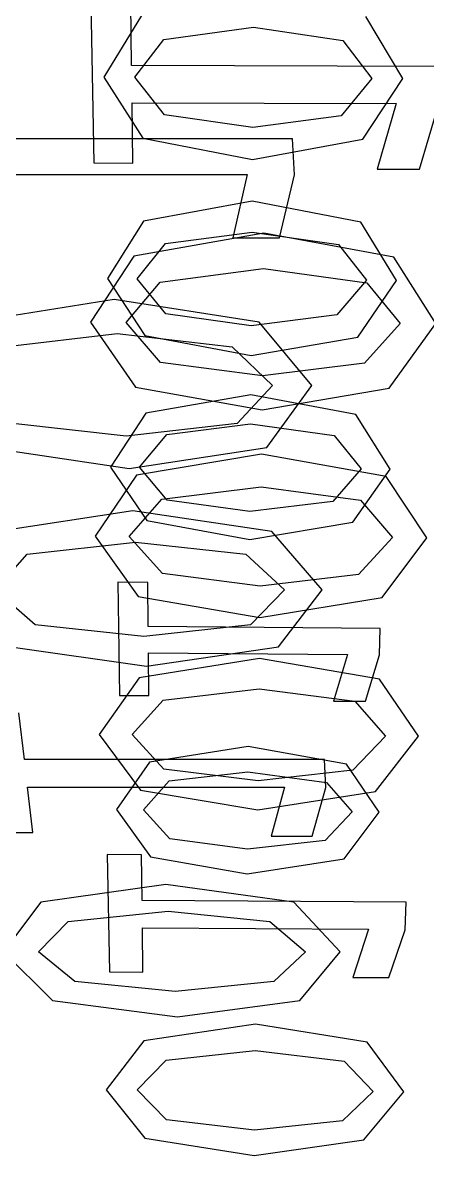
# Model space of a CAD drawing. Extents: x -3.6 to 36, y -4.5 to 18.6.
# Drawn here: x 18.796 to 19.087, y 7.693 to 8.507 of the extents above; entities that cross this region are included whole.
import ezdxf

# ---------------------------------------------------------------- set-up
doc = ezdxf.new("R2010")
doc.units = 0

msp = doc.modelspace()

# ---------------------------------------------------------------- linework, layer by layer
at = {"layer": 'Layer 1'}
for p, q in [((18.845338, 8.521356), (18.847568, 8.406435)), ((18.845338, 8.521356), (18.847568, 8.406435)), ((18.845338, 8.521356), (18.847568, 8.406435)), ((18.874661, 8.476426), (18.874097, 8.5213)), ((18.874661, 8.476426), (18.874097, 8.5213)), ((18.874661, 8.476426), (18.874097, 8.5213)), ((18.881623, 8.512495), (18.854699, 8.46813)), ((18.881623, 8.512495), (18.854699, 8.46813)), ((18.881623, 8.512495), (18.854699, 8.46813)), ((19.069639, 8.467057), (19.043139, 8.511761)), ((19.069639, 8.467057), (19.043139, 8.511761)), ((19.069639, 8.467057), (19.043139, 8.511761)), ((18.897851, 8.49511), (18.962254, 8.504028)), ((18.897851, 8.49511), (18.962254, 8.504028)), ((18.897851, 8.49511), (18.962254, 8.504028)), ((18.962254, 8.504028), (19.0266, 8.494489)), ((18.962254, 8.504028), (19.0266, 8.494489)), ((18.962254, 8.504028), (19.0266, 8.494489)), ((18.876853, 8.468017), (18.897851, 8.49511)), ((18.876853, 8.468017), (18.897851, 8.49511)), ((18.876853, 8.468017), (18.897851, 8.49511)), ((19.0266, 8.494489), (19.0474, 8.46717)), ((19.0266, 8.494489), (19.0474, 8.46717)), ((19.0266, 8.494489), (19.0474, 8.46717)), ((19.096544, 8.475862), (18.874661, 8.476426)), ((19.096544, 8.475862), (18.874661, 8.476426)), ((19.096544, 8.475862), (18.874661, 8.476426)), ((18.854699, 8.46813), (18.882582, 8.424272)), ((18.854699, 8.46813), (18.882582, 8.424272)), ((18.854699, 8.46813), (18.882582, 8.424272)), ((18.898246, 8.441064), (18.876853, 8.468017)), ((18.898246, 8.441064), (18.876853, 8.468017)), ((18.898246, 8.441064), (18.876853, 8.468017)), ((19.0474, 8.46717), (19.025415, 8.440387)), ((19.0474, 8.46717), (19.025415, 8.440387)), ((19.0474, 8.46717), (19.025415, 8.440387)), ((19.040852, 8.423454), (19.069639, 8.467057)), ((19.040852, 8.423454), (19.069639, 8.467057)), ((19.040852, 8.423454), (19.069639, 8.467057)), ((19.0474, 8.46717), (19.0474, 8.46717)), ((19.0474, 8.46717), (19.0474, 8.46717)), ((19.0474, 8.46717), (19.0474, 8.46717)), ((19.069639, 8.467057), (19.069639, 8.467057)), ((19.069639, 8.467057), (19.069639, 8.467057)), ((19.069639, 8.467057), (19.069639, 8.467057)), ((18.8755, 8.40635), (18.875, 8.4497)), ((18.875, 8.4497), (19.064766, 8.449192)), ((18.8755, 8.40635), (18.875, 8.4497)), ((18.875, 8.4497), (19.064766, 8.449192)), ((18.8755, 8.40635), (18.875, 8.4497)), ((18.875, 8.4497), (19.064766, 8.449192)), ((19.064766, 8.449192), (19.051304, 8.402061)), ((19.064766, 8.449192), (19.051304, 8.402061)), ((19.064766, 8.449192), (19.051304, 8.402061)), ((19.081643, 8.401976), (19.095444, 8.448853)), ((19.081643, 8.401976), (19.095444, 8.448853)), ((19.081643, 8.401976), (19.095444, 8.448853)), ((18.961717, 8.431892), (18.898246, 8.441064)), ((18.961717, 8.431892), (18.898246, 8.441064)), ((18.961717, 8.431892), (18.898246, 8.441064)), ((19.025415, 8.440387), (18.961717, 8.431892)), ((19.025415, 8.440387), (18.961717, 8.431892)), ((19.025415, 8.440387), (18.961717, 8.431892)), ((18.990354, 8.423822), (18.7452, 8.42382)), ((18.990354, 8.423822), (18.7452, 8.42382)), ((18.990354, 8.423822), (18.7452, 8.42382)), ((18.990354, 8.423822), (18.7452, 8.42382)), ((18.990354, 8.423822), (18.7452, 8.42382)), ((18.990354, 8.423822), (18.7452, 8.42382)), ((18.990354, 8.423822), (18.7452, 8.42382)), ((18.882582, 8.424272), (18.961548, 8.409032)), ((18.882582, 8.424272), (18.961548, 8.409032)), ((18.882582, 8.424272), (18.961548, 8.409032)), ((18.961548, 8.409032), (19.040852, 8.423454)), ((18.961548, 8.409032), (19.040852, 8.423454)), ((18.961548, 8.409032), (19.040852, 8.423454)), ((18.991681, 8.397829), (18.990354, 8.423822)), ((18.991681, 8.397829), (18.990354, 8.423822)), ((18.991681, 8.397829), (18.990354, 8.423822)), ((18.991681, 8.397829), (18.990354, 8.423822)), ((18.991681, 8.397829), (18.990354, 8.423822)), ((18.991681, 8.397829), (18.990354, 8.423822)), ((18.991681, 8.397829), (18.990354, 8.423822)), ((18.847568, 8.406435), (18.8755, 8.40635)), ((18.847568, 8.406435), (18.8755, 8.40635)), ((18.847568, 8.406435), (18.8755, 8.40635)), ((18.748218, 8.398081), (18.9578, 8.39808)), ((18.748218, 8.398081), (18.9578, 8.39808)), ((18.748218, 8.398081), (18.9578, 8.39808)), ((18.748218, 8.398081), (18.9578, 8.39808)), ((18.748218, 8.398081), (18.9578, 8.39808)), ((18.748218, 8.398081), (18.9578, 8.39808)), ((18.748218, 8.398081), (18.9578, 8.39808)), ((18.9578, 8.39808), (18.947442, 8.352727)), ((18.9578, 8.39808), (18.947442, 8.352727)), ((18.9578, 8.39808), (18.947442, 8.352727)), ((18.9578, 8.39808), (18.947442, 8.352727)), ((18.9578, 8.39808), (18.947442, 8.352727)), ((18.9578, 8.39808), (18.947442, 8.352727)), ((18.9578, 8.39808), (18.947442, 8.352727)), ((18.9809, 8.35273), (18.991681, 8.397829)), ((18.9809, 8.35273), (18.991681, 8.397829)), ((18.9809, 8.35273), (18.991681, 8.397829)), ((18.9809, 8.35273), (18.991681, 8.397829)), ((18.9809, 8.35273), (18.991681, 8.397829)), ((18.9809, 8.35273), (18.991681, 8.397829)), ((18.9809, 8.35273), (18.991681, 8.397829)), ((19.051304, 8.402061), (19.081643, 8.401976)), ((19.051304, 8.402061), (19.081643, 8.401976)), ((19.051304, 8.402061), (19.081643, 8.401976)), ((18.961373, 8.378887), (18.883283, 8.364719)), ((18.961373, 8.378887), (18.883283, 8.364719)), ((18.961373, 8.378887), (18.883283, 8.364719)), ((19.039351, 8.363816), (18.961373, 8.378887)), ((19.039351, 8.363816), (18.961373, 8.378887)), ((19.039351, 8.363816), (18.961373, 8.378887)), ((18.883283, 8.364719), (18.857234, 8.323317)), ((18.883283, 8.364719), (18.857234, 8.323317)), ((18.883283, 8.364719), (18.857234, 8.323317)), ((19.065005, 8.322047), (19.039351, 8.363816)), ((19.065005, 8.322047), (19.039351, 8.363816)), ((19.065005, 8.322047), (19.039351, 8.363816)), ((18.969769, 8.355948), (18.876241, 8.339466)), ((18.969769, 8.355948), (18.876241, 8.339466)), ((18.969769, 8.355948), (18.876241, 8.339466)), ((18.898974, 8.348463), (18.961204, 8.356704)), ((18.898974, 8.348463), (18.961204, 8.356704)), ((18.898974, 8.348463), (18.961204, 8.356704)), ((18.961204, 8.356704), (19.023378, 8.347729)), ((18.961204, 8.356704), (19.023378, 8.347729)), ((18.961204, 8.356704), (19.023378, 8.347729)), ((19.063072, 8.338846), (18.969769, 8.355948)), ((19.063072, 8.338846), (18.969769, 8.355948)), ((19.063072, 8.338846), (18.969769, 8.355948)), ((18.878654, 8.323204), (18.898974, 8.348463)), ((18.878654, 8.323204), (18.898974, 8.348463)), ((18.878654, 8.323204), (18.898974, 8.348463)), ((18.947442, 8.352727), (18.9809, 8.35273)), ((18.947442, 8.352727), (18.9809, 8.35273)), ((18.947442, 8.352727), (18.9809, 8.35273)), ((18.947442, 8.352727), (18.9809, 8.35273)), ((18.947442, 8.352727), (18.9809, 8.35273)), ((18.947442, 8.352727), (18.9809, 8.35273)), ((18.947442, 8.352727), (18.9809, 8.35273)), ((19.023378, 8.347729), (19.0435, 8.32216)), ((19.023378, 8.347729), (19.0435, 8.32216)), ((19.023378, 8.347729), (19.0435, 8.32216)), ((18.876241, 8.339466), (18.845168, 8.291968)), ((18.876241, 8.339466), (18.845168, 8.291968)), ((18.876241, 8.339466), (18.845168, 8.291968)), ((19.093382, 8.291065), (19.063072, 8.338846)), ((19.093382, 8.291065), (19.063072, 8.338846)), ((19.093382, 8.291065), (19.063072, 8.338846)), ((18.895037, 8.320868), (18.969515, 8.330492)), ((18.895037, 8.320868), (18.969515, 8.330492)), ((18.895037, 8.320868), (18.969515, 8.330492)), ((18.969515, 8.330492), (19.043852, 8.32036)), ((18.969515, 8.330492), (19.043852, 8.32036)), ((18.969515, 8.330492), (19.043852, 8.32036)), ((18.857234, 8.323317), (18.884186, 8.28231)), ((18.857234, 8.323317), (18.884186, 8.28231)), ((18.857234, 8.323317), (18.884186, 8.28231)), ((18.899341, 8.297974), (18.878654, 8.323204)), ((18.899341, 8.297974), (18.878654, 8.323204)), ((18.899341, 8.297974), (18.878654, 8.323204)), ((19.0435, 8.32216), (19.022277, 8.297183)), ((19.0435, 8.32216), (19.022277, 8.297183)), ((19.0435, 8.32216), (19.022277, 8.297183)), ((19.037207, 8.281294), (19.065005, 8.322047)), ((19.037207, 8.281294), (19.065005, 8.322047)), ((19.037207, 8.281294), (19.065005, 8.322047)), ((19.0435, 8.32216), (19.0435, 8.32216)), ((19.0435, 8.32216), (19.0435, 8.32216)), ((19.0435, 8.32216), (19.0435, 8.32216)), ((19.065005, 8.322047), (19.065005, 8.322047)), ((19.065005, 8.322047), (19.065005, 8.322047)), ((19.065005, 8.322047), (19.065005, 8.322047)), ((18.870765, 8.291856), (18.895037, 8.320868)), ((18.870765, 8.291856), (18.895037, 8.320868)), ((18.870765, 8.291856), (18.895037, 8.320868)), ((19.043852, 8.32036), (19.0677, 8.29115)), ((19.043852, 8.32036), (19.0677, 8.29115)), ((19.043852, 8.32036), (19.0677, 8.29115)), ((18.86201, 8.30822), (18.760467, 8.292105)), ((18.86201, 8.30822), (18.760467, 8.292105)), ((18.86201, 8.30822), (18.760467, 8.292105)), ((18.86201, 8.30822), (18.760467, 8.292105)), ((18.86201, 8.30822), (18.760467, 8.292105)), ((18.86201, 8.30822), (18.760467, 8.292105)), ((18.86201, 8.30822), (18.760467, 8.292105)), ((18.966404, 8.292105), (18.86201, 8.30822)), ((18.966404, 8.292105), (18.86201, 8.30822)), ((18.966404, 8.292105), (18.86201, 8.30822)), ((18.966404, 8.292105), (18.86201, 8.30822)), ((18.966404, 8.292105), (18.86201, 8.30822)), ((18.966404, 8.292105), (18.86201, 8.30822)), ((18.966404, 8.292105), (18.86201, 8.30822)), ((18.960696, 8.289309), (18.899341, 8.297974)), ((18.960696, 8.289309), (18.899341, 8.297974)), ((18.960696, 8.289309), (18.899341, 8.297974)), ((18.845168, 8.291968), (18.877426, 8.245204)), ((18.845168, 8.291968), (18.877426, 8.245204)), ((18.845168, 8.291968), (18.877426, 8.245204)), ((18.895488, 8.263097), (18.870765, 8.291856)), ((18.895488, 8.263097), (18.870765, 8.291856)), ((18.895488, 8.263097), (18.870765, 8.291856)), ((19.022277, 8.297183), (18.960696, 8.289309)), ((19.022277, 8.297183), (18.960696, 8.289309)), ((19.022277, 8.297183), (18.960696, 8.289309)), ((19.00425, 8.24647), (18.966404, 8.292105)), ((19.00425, 8.24647), (18.966404, 8.292105)), ((19.00425, 8.24647), (18.966404, 8.292105)), ((19.00425, 8.24647), (18.966404, 8.292105)), ((19.00425, 8.24647), (18.966404, 8.292105)), ((19.00425, 8.24647), (18.966404, 8.292105)), ((19.00425, 8.24647), (18.966404, 8.292105)), ((19.0677, 8.29115), (19.042159, 8.262561)), ((19.0677, 8.29115), (19.042159, 8.262561)), ((19.0677, 8.29115), (19.042159, 8.262561)), ((19.059882, 8.244499), (19.093382, 8.291065)), ((19.059882, 8.244499), (19.093382, 8.291065)), ((19.059882, 8.244499), (19.093382, 8.291065)), ((19.0677, 8.29115), (19.0677, 8.29115)), ((19.0677, 8.29115), (19.0677, 8.29115)), ((19.0677, 8.29115), (19.0677, 8.29115)), ((18.783017, 8.274354), (18.864184, 8.283808)), ((18.783017, 8.274354), (18.864184, 8.283808)), ((18.783017, 8.274354), (18.864184, 8.283808)), ((18.783017, 8.274354), (18.864184, 8.283808)), ((18.783017, 8.274354), (18.864184, 8.283808)), ((18.783017, 8.274354), (18.864184, 8.283808)), ((18.783017, 8.274354), (18.864184, 8.283808)), ((18.864184, 8.283808), (18.947016, 8.274354)), ((18.864184, 8.283808), (18.947016, 8.274354)), ((18.864184, 8.283808), (18.947016, 8.274354)), ((18.864184, 8.283808), (18.947016, 8.274354)), ((18.864184, 8.283808), (18.947016, 8.274354)), ((18.864184, 8.283808), (18.947016, 8.274354)), ((18.864184, 8.283808), (18.947016, 8.274354)), ((18.884186, 8.28231), (18.960527, 8.267945)), ((18.884186, 8.28231), (18.960527, 8.267945)), ((18.884186, 8.28231), (18.960527, 8.267945)), ((18.960527, 8.267945), (19.037207, 8.281294)), ((18.960527, 8.267945), (19.037207, 8.281294)), ((18.960527, 8.267945), (19.037207, 8.281294)), ((18.947016, 8.274354), (18.976, 8.24647)), ((18.947016, 8.274354), (18.976, 8.24647)), ((18.947016, 8.274354), (18.976, 8.24647)), ((18.947016, 8.274354), (18.976, 8.24647)), ((18.947016, 8.274354), (18.976, 8.24647)), ((18.947016, 8.274354), (18.976, 8.24647)), ((18.947016, 8.274354), (18.976, 8.24647)), ((18.968696, 8.253417), (18.895488, 8.263097)), ((18.968696, 8.253417), (18.895488, 8.263097)), ((18.968696, 8.253417), (18.895488, 8.263097)), ((19.042159, 8.262561), (18.968696, 8.253417)), ((19.042159, 8.262561), (18.968696, 8.253417)), ((19.042159, 8.262561), (18.968696, 8.253417)), ((18.877426, 8.245204), (18.968443, 8.229089)), ((18.877426, 8.245204), (18.968443, 8.229089)), ((18.877426, 8.245204), (18.968443, 8.229089)), ((18.976, 8.24647), (18.950628, 8.219066)), ((18.976, 8.24647), (18.950628, 8.219066)), ((18.976, 8.24647), (18.950628, 8.219066)), ((18.976, 8.24647), (18.950628, 8.219066)), ((18.976, 8.24647), (18.950628, 8.219066)), ((18.976, 8.24647), (18.950628, 8.219066)), ((18.976, 8.24647), (18.950628, 8.219066)), ((18.968443, 8.229089), (19.059882, 8.244499)), ((18.968443, 8.229089), (19.059882, 8.244499)), ((18.968443, 8.229089), (19.059882, 8.244499)), ((18.971795, 8.201879), (19.004251, 8.24647)), ((18.971795, 8.201879), (19.004251, 8.24647)), ((18.971795, 8.201879), (19.004251, 8.24647)), ((18.971795, 8.201879), (19.004251, 8.24647)), ((18.971795, 8.201879), (19.004251, 8.24647)), ((18.971795, 8.201879), (19.004251, 8.24647)), ((18.971795, 8.201879), (19.004251, 8.24647)), ((18.976, 8.24647), (18.976, 8.24647)), ((18.976, 8.24647), (18.976, 8.24647)), ((18.976, 8.24647), (18.976, 8.24647)), ((18.976, 8.24647), (18.976, 8.24647)), ((18.976, 8.24647), (18.976, 8.24647)), ((18.976, 8.24647), (18.976, 8.24647)), ((18.976, 8.24647), (18.976, 8.24647)), ((19.004251, 8.24647), (19.00425, 8.24647)), ((19.004251, 8.24647), (19.00425, 8.24647)), ((19.004251, 8.24647), (19.00425, 8.24647)), ((19.004251, 8.24647), (19.00425, 8.24647)), ((19.004251, 8.24647), (19.00425, 8.24647)), ((19.004251, 8.24647), (19.00425, 8.24647)), ((19.004251, 8.24647), (19.00425, 8.24647)), ((18.960326, 8.239749), (18.884776, 8.226597)), ((18.960326, 8.239749), (18.884776, 8.226597)), ((18.960326, 8.239749), (18.884776, 8.226597)), ((19.035764, 8.225525), (18.960326, 8.239749)), ((19.035764, 8.225525), (18.960326, 8.239749)), ((19.035764, 8.225525), (18.960326, 8.239749)), ((18.884776, 8.226597), (18.859545, 8.187876)), ((18.884776, 8.226597), (18.859545, 8.187876)), ((18.884776, 8.226597), (18.859545, 8.187876)), ((19.0606, 8.186381), (19.035764, 8.225525)), ((19.0606, 8.186381), (19.035764, 8.225525)), ((19.0606, 8.186381), (19.035764, 8.225525)), ((18.870703, 8.210035), (18.789169, 8.219066)), ((18.870703, 8.210035), (18.789169, 8.219066)), ((18.870703, 8.210035), (18.789169, 8.219066)), ((18.870703, 8.210035), (18.789169, 8.219066)), ((18.870703, 8.210035), (18.789169, 8.219066)), ((18.870703, 8.210035), (18.789169, 8.219066)), ((18.870703, 8.210035), (18.789169, 8.219066)), ((18.950628, 8.219066), (18.870703, 8.210035)), ((18.950628, 8.219066), (18.870703, 8.210035)), ((18.950628, 8.219066), (18.870703, 8.210035)), ((18.950628, 8.219066), (18.870703, 8.210035)), ((18.950628, 8.219066), (18.870703, 8.210035)), ((18.950628, 8.219066), (18.870703, 8.210035)), ((18.950628, 8.219066), (18.870703, 8.210035)), ((18.899959, 8.211357), (18.960157, 8.218977)), ((18.899959, 8.211357), (18.960157, 8.218977)), ((18.899959, 8.211357), (18.960157, 8.218977)), ((18.960157, 8.218977), (19.020327, 8.210482)), ((18.960157, 8.218977), (19.020327, 8.210482)), ((18.960157, 8.218977), (19.020327, 8.210482)), ((18.880288, 8.187707), (18.899959, 8.211357)), ((18.880288, 8.187707), (18.899959, 8.211357)), ((18.880288, 8.187707), (18.899959, 8.211357)), ((19.020327, 8.210482), (19.0398, 8.18655)), ((19.020327, 8.210482), (19.0398, 8.18655)), ((19.020327, 8.210482), (19.0398, 8.18655)), ((18.771051, 8.201879), (18.872764, 8.186808)), ((18.771051, 8.201879), (18.872764, 8.186808)), ((18.771051, 8.201879), (18.872764, 8.186808)), ((18.771051, 8.201879), (18.872764, 8.186808)), ((18.771051, 8.201879), (18.872764, 8.186808)), ((18.771051, 8.201879), (18.872764, 8.186808)), ((18.771051, 8.201879), (18.872764, 8.186808)), ((18.872764, 8.186808), (18.971795, 8.201879)), ((18.872764, 8.186808), (18.971795, 8.201879)), ((18.872764, 8.186808), (18.971795, 8.201879)), ((18.872764, 8.186808), (18.971795, 8.201879)), ((18.872764, 8.186808), (18.971795, 8.201879)), ((18.872764, 8.186808), (18.971795, 8.201879)), ((18.872764, 8.186808), (18.971795, 8.201879)), ((18.968122, 8.197054), (18.878235, 8.181927)), ((18.968122, 8.197054), (18.878235, 8.181927)), ((18.968122, 8.197054), (18.878235, 8.181927)), ((19.057756, 8.181165), (18.968122, 8.197054)), ((19.057756, 8.181165), (18.968122, 8.197054)), ((19.057756, 8.181165), (18.968122, 8.197054)), ((18.859545, 8.187876), (18.885622, 8.14941)), ((18.859545, 8.187876), (18.885622, 8.14941)), ((18.859545, 8.187876), (18.885622, 8.14941)), ((18.900298, 8.164057), (18.880288, 8.187707)), ((18.900298, 8.164057), (18.880288, 8.187707)), ((18.900298, 8.164057), (18.880288, 8.187707)), ((19.0398, 8.18655), (19.019282, 8.163154)), ((19.0398, 8.18655), (19.019282, 8.163154)), ((19.0398, 8.18655), (19.019282, 8.163154)), ((19.033761, 8.148252), (19.0606, 8.186381)), ((19.033761, 8.148252), (19.0606, 8.186381)), ((19.033761, 8.148252), (19.0606, 8.186381)), ((19.0398, 8.18655), (19.0398, 8.18655)), ((19.0398, 8.18655), (19.0398, 8.18655)), ((19.0398, 8.18655), (19.0398, 8.18655)), ((19.0606, 8.186381), (19.0606, 8.186381)), ((19.0606, 8.186381), (19.0606, 8.186381)), ((19.0606, 8.186381), (19.0606, 8.186381)), ((18.878235, 8.181927), (18.848319, 8.13807)), ((18.878235, 8.181927), (18.848319, 8.13807)), ((18.878235, 8.181927), (18.848319, 8.13807)), ((19.086966, 8.136997), (19.057756, 8.181165)), ((19.086966, 8.136997), (19.057756, 8.181165)), ((19.086966, 8.136997), (19.057756, 8.181165)), ((18.896297, 8.16474), (18.967868, 8.173545)), ((18.896297, 8.16474), (18.967868, 8.173545)), ((18.896297, 8.16474), (18.967868, 8.173545)), ((18.967868, 8.173545), (19.039327, 8.164119)), ((18.967868, 8.173545), (19.039327, 8.164119)), ((18.967868, 8.173545), (19.039327, 8.164119)), ((18.872957, 8.137957), (18.896297, 8.16474)), ((18.872957, 8.137957), (18.896297, 8.16474)), ((18.872957, 8.137957), (18.896297, 8.16474)), ((18.959705, 8.155872), (18.900298, 8.164057)), ((18.959705, 8.155872), (18.900298, 8.164057)), ((18.959705, 8.155872), (18.900298, 8.164057)), ((19.019282, 8.163154), (18.959705, 8.155872)), ((19.019282, 8.163154), (18.959705, 8.155872)), ((19.019282, 8.163154), (18.959705, 8.155872)), ((19.039327, 8.164119), (19.0623, 8.13711)), ((19.039327, 8.164119), (19.0623, 8.13711)), ((19.039327, 8.164119), (19.0623, 8.13711)), ((18.875421, 8.156268), (18.778083, 8.14148)), ((18.875421, 8.156268), (18.778083, 8.14148)), ((18.875421, 8.156268), (18.778083, 8.14148)), ((18.875421, 8.156268), (18.778083, 8.14148)), ((18.875421, 8.156268), (18.778083, 8.14148)), ((18.875421, 8.156268), (18.778083, 8.14148)), ((18.875421, 8.156268), (18.778083, 8.14148)), ((18.975384, 8.14148), (18.875421, 8.156268)), ((18.975384, 8.14148), (18.875421, 8.156268)), ((18.975384, 8.14148), (18.875421, 8.156268)), ((18.975384, 8.14148), (18.875421, 8.156268)), ((18.975384, 8.14148), (18.875421, 8.156268)), ((18.975384, 8.14148), (18.875421, 8.156268)), ((18.975384, 8.14148), (18.875421, 8.156268)), ((18.885622, 8.14941), (18.959536, 8.135835)), ((18.885622, 8.14941), (18.959536, 8.135835)), ((18.885622, 8.14941), (18.959536, 8.135835)), ((18.959536, 8.135835), (19.033761, 8.148252)), ((18.959536, 8.135835), (19.033761, 8.148252)), ((18.959536, 8.135835), (19.033761, 8.148252)), ((18.848319, 8.13807), (18.879335, 8.094805)), ((18.848319, 8.13807), (18.879335, 8.094805)), ((18.848319, 8.13807), (18.879335, 8.094805)), ((18.89672, 8.111343), (18.872957, 8.137957)), ((18.89672, 8.111343), (18.872957, 8.137957)), ((18.89672, 8.111343), (18.872957, 8.137957)), ((19.011565, 8.09957), (18.975384, 8.14148)), ((19.011565, 8.09957), (18.975384, 8.14148)), ((19.011565, 8.09957), (18.975384, 8.14148)), ((19.011565, 8.09957), (18.975384, 8.14148)), ((19.011565, 8.09957), (18.975384, 8.14148)), ((19.011565, 8.09957), (18.975384, 8.14148)), ((19.011565, 8.09957), (18.975384, 8.14148)), ((19.0623, 8.13711), (19.037775, 8.110694)), ((19.0623, 8.13711), (19.037775, 8.110694)), ((19.0623, 8.13711), (19.037775, 8.110694)), ((19.054821, 8.093987), (19.086966, 8.136997)), ((19.054821, 8.093987), (19.086966, 8.136997)), ((19.054821, 8.093987), (19.086966, 8.136997)), ((19.0623, 8.13711), (19.0623, 8.13711)), ((19.0623, 8.13711), (19.0623, 8.13711)), ((19.0623, 8.13711), (19.0623, 8.13711)), ((19.086966, 8.136997), (19.086966, 8.136997)), ((19.086966, 8.136997), (19.086966, 8.136997)), ((19.086966, 8.136997), (19.086966, 8.136997)), ((18.799616, 8.125139), (18.877425, 8.133832)), ((18.799616, 8.125139), (18.877425, 8.133832)), ((18.799616, 8.125139), (18.877425, 8.133832)), ((18.799616, 8.125139), (18.877425, 8.133832)), ((18.799616, 8.125139), (18.877425, 8.133832)), ((18.799616, 8.125139), (18.877425, 8.133832)), ((18.799616, 8.125139), (18.877425, 8.133832)), ((18.877425, 8.133832), (18.956758, 8.125139)), ((18.877425, 8.133832), (18.956758, 8.125139)), ((18.877425, 8.133832), (18.956758, 8.125139)), ((18.877425, 8.133832), (18.956758, 8.125139)), ((18.877425, 8.133832), (18.956758, 8.125139)), ((18.877425, 8.133832), (18.956758, 8.125139)), ((18.877425, 8.133832), (18.956758, 8.125139)), ((18.776587, 8.09957), (18.799616, 8.125139)), ((18.776587, 8.09957), (18.799616, 8.125139)), ((18.776587, 8.09957), (18.799616, 8.125139)), ((18.776587, 8.09957), (18.799616, 8.125139)), ((18.776587, 8.09957), (18.799616, 8.125139)), ((18.776587, 8.09957), (18.799616, 8.125139)), ((18.776587, 8.09957), (18.799616, 8.125139)), ((18.956758, 8.125139), (18.9845, 8.09957)), ((18.956758, 8.125139), (18.9845, 8.09957)), ((18.956758, 8.125139), (18.9845, 8.09957)), ((18.956758, 8.125139), (18.9845, 8.09957)), ((18.956758, 8.125139), (18.9845, 8.09957)), ((18.956758, 8.125139), (18.9845, 8.09957)), ((18.956758, 8.125139), (18.9845, 8.09957)), ((18.967106, 8.102284), (18.89672, 8.111343)), ((18.967106, 8.102284), (18.89672, 8.111343)), ((18.967106, 8.102284), (18.89672, 8.111343)), ((19.037775, 8.110694), (18.967106, 8.102284)), ((19.037775, 8.110694), (18.967106, 8.102284)), ((19.037775, 8.110694), (18.967106, 8.102284)), ((18.886225, 8.104876), (18.864635, 8.105046)), ((18.864635, 8.105046), (18.865962, 8.023709)), ((18.886225, 8.104876), (18.864635, 8.105046)), ((18.864635, 8.105046), (18.865962, 8.023709)), ((18.886225, 8.104876), (18.864635, 8.105046)), ((18.864635, 8.105046), (18.865962, 8.023709)), ((18.886564, 8.073268), (18.886225, 8.104876)), ((18.886564, 8.073268), (18.886225, 8.104876)), ((18.886564, 8.073268), (18.886225, 8.104876)), ((18.805261, 8.074339), (18.776587, 8.09957)), ((18.805261, 8.074339), (18.776587, 8.09957)), ((18.805261, 8.074339), (18.776587, 8.09957)), ((18.805261, 8.074339), (18.776587, 8.09957)), ((18.805261, 8.074339), (18.776587, 8.09957)), ((18.805261, 8.074339), (18.776587, 8.09957)), ((18.805261, 8.074339), (18.776587, 8.09957)), ((18.879335, 8.094805), (18.966881, 8.079791)), ((18.879335, 8.094805), (18.966881, 8.079791)), ((18.879335, 8.094805), (18.966881, 8.079791)), ((18.9845, 8.09957), (18.960088, 8.074339)), ((18.9845, 8.09957), (18.960088, 8.074339)), ((18.9845, 8.09957), (18.960088, 8.074339)), ((18.9845, 8.09957), (18.960088, 8.074339)), ((18.9845, 8.09957), (18.960088, 8.074339)), ((18.9845, 8.09957), (18.960088, 8.074339)), ((18.9845, 8.09957), (18.960088, 8.074339)), ((18.966881, 8.079791), (19.054821, 8.093987)), ((18.966881, 8.079791), (19.054821, 8.093987)), ((18.966881, 8.079791), (19.054821, 8.093987)), ((18.980351, 8.058563), (19.011565, 8.09957)), ((18.980351, 8.058563), (19.011565, 8.09957)), ((18.980351, 8.058563), (19.011565, 8.09957)), ((18.980351, 8.058563), (19.011565, 8.09957)), ((18.980351, 8.058563), (19.011565, 8.09957)), ((18.980351, 8.058563), (19.011565, 8.09957)), ((18.980351, 8.058563), (19.011565, 8.09957)), ((18.9845, 8.09957), (18.9845, 8.09957)), ((18.9845, 8.09957), (18.9845, 8.09957)), ((18.9845, 8.09957), (18.9845, 8.09957)), ((18.9845, 8.09957), (18.9845, 8.09957)), ((18.9845, 8.09957), (18.9845, 8.09957)), ((18.9845, 8.09957), (18.9845, 8.09957)), ((18.9845, 8.09957), (18.9845, 8.09957)), ((19.011565, 8.09957), (19.011565, 8.09957)), ((19.011565, 8.09957), (19.011565, 8.09957)), ((19.011565, 8.09957), (19.011565, 8.09957)), ((19.011565, 8.09957), (19.011565, 8.09957)), ((19.011565, 8.09957), (19.011565, 8.09957)), ((19.011565, 8.09957), (19.011565, 8.09957)), ((19.011565, 8.09957), (19.011565, 8.09957)), ((18.883408, 8.06607), (18.805261, 8.074339)), ((18.883408, 8.06607), (18.805261, 8.074339)), ((18.883408, 8.06607), (18.805261, 8.074339)), ((18.883408, 8.06607), (18.805261, 8.074339)), ((18.883408, 8.06607), (18.805261, 8.074339)), ((18.883408, 8.06607), (18.805261, 8.074339)), ((18.883408, 8.06607), (18.805261, 8.074339)), ((18.960088, 8.074339), (18.883408, 8.06607)), ((18.960088, 8.074339), (18.883408, 8.06607)), ((18.960088, 8.074339), (18.883408, 8.06607)), ((18.960088, 8.074339), (18.883408, 8.06607)), ((18.960088, 8.074339), (18.883408, 8.06607)), ((18.960088, 8.074339), (18.883408, 8.06607)), ((18.960088, 8.074339), (18.883408, 8.06607)), ((19.05347, 8.071885), (18.886564, 8.073268)), ((19.05347, 8.071885), (18.886564, 8.073268)), ((19.05347, 8.071885), (18.886564, 8.073268)), ((19.052877, 8.05275), (19.05347, 8.071885)), ((19.052877, 8.05275), (19.05347, 8.071885)), ((19.052877, 8.05275), (19.05347, 8.071885)), ((18.787819, 8.058563), (18.885299, 8.044678)), ((18.787819, 8.058563), (18.885299, 8.044678)), ((18.787819, 8.058563), (18.885299, 8.044678)), ((18.787819, 8.058563), (18.885299, 8.044678)), ((18.787819, 8.058563), (18.885299, 8.044678)), ((18.787819, 8.058563), (18.885299, 8.044678)), ((18.787819, 8.058563), (18.885299, 8.044678)), ((18.885299, 8.044678), (18.980351, 8.058563)), ((18.885299, 8.044678), (18.980351, 8.058563)), ((18.885299, 8.044678), (18.980351, 8.058563)), ((18.885299, 8.044678), (18.980351, 8.058563)), ((18.885299, 8.044678), (18.980351, 8.058563)), ((18.885299, 8.044678), (18.980351, 8.058563)), ((18.885299, 8.044678), (18.980351, 8.058563)), ((18.8871, 8.02354), (18.886761, 8.054359)), ((18.886761, 8.054359), (19.029763, 8.053145)), ((18.8871, 8.02354), (18.886761, 8.054359)), ((18.886761, 8.054359), (19.029763, 8.053145)), ((18.8871, 8.02354), (18.886761, 8.054359)), ((18.886761, 8.054359), (19.029763, 8.053145)), ((19.029763, 8.053145), (19.019914, 8.019674)), ((19.029763, 8.053145), (19.019914, 8.019674)), ((19.029763, 8.053145), (19.019914, 8.019674)), ((18.966522, 8.050154), (18.880021, 8.036212)), ((18.966522, 8.050154), (18.880021, 8.036212)), ((18.966522, 8.050154), (18.880021, 8.036212)), ((19.052797, 8.035338), (18.966522, 8.050154)), ((19.052797, 8.035338), (18.966522, 8.050154)), ((19.052797, 8.035338), (18.966522, 8.050154)), ((19.042858, 8.019476), (19.052877, 8.05275)), ((19.042858, 8.019476), (19.052877, 8.05275)), ((19.042858, 8.019476), (19.052877, 8.05275)), ((18.880021, 8.036212), (18.851206, 7.995601)), ((18.880021, 8.036212), (18.851206, 7.995601)), ((18.880021, 8.036212), (18.851206, 7.995601)), ((19.080963, 7.994387), (19.052797, 8.035338)), ((19.080963, 7.994387), (19.052797, 8.035338)), ((19.080963, 7.994387), (19.052797, 8.035338)), ((18.865962, 8.023709), (18.8871, 8.02354)), ((18.865962, 8.023709), (18.8871, 8.02354)), ((18.865962, 8.023709), (18.8871, 8.02354)), ((18.897378, 8.020267), (18.966296, 8.028367)), ((18.897378, 8.020267), (18.966296, 8.028367)), ((18.897378, 8.020267), (18.966296, 8.028367)), ((18.966296, 8.028367), (19.035074, 8.019561)), ((18.966296, 8.028367), (19.035074, 8.019561)), ((18.966296, 8.028367), (19.035074, 8.019561)), ((18.874913, 7.995488), (18.897378, 8.020267)), ((18.874913, 7.995488), (18.897378, 8.020267)), ((18.874913, 7.995488), (18.897378, 8.020267)), ((19.019914, 8.019674), (19.042858, 8.019476)), ((19.019914, 8.019674), (19.042858, 8.019476)), ((19.019914, 8.019674), (19.042858, 8.019476)), ((19.035074, 8.019561), (19.0572, 7.9945)), ((19.035074, 8.019561), (19.0572, 7.9945)), ((19.035074, 8.019561), (19.0572, 7.9945)), ((18.7975, 7.97765), (18.7935, 8.01113)), ((18.7975, 7.97765), (18.7935, 8.01113)), ((18.7975, 7.97765), (18.7935, 8.01113)), ((18.7975, 7.97765), (18.7935, 8.01113)), ((18.7975, 7.97765), (18.7935, 8.01113)), ((18.7975, 7.97765), (18.7935, 8.01113)), ((18.7975, 7.97765), (18.7935, 8.01113)), ((18.851206, 7.995601), (18.881037, 7.955469)), ((18.851206, 7.995601), (18.881037, 7.955469)), ((18.851206, 7.995601), (18.881037, 7.955469)), ((18.897773, 7.970765), (18.874913, 7.995488)), ((18.897773, 7.970765), (18.874913, 7.995488)), ((18.897773, 7.970765), (18.874913, 7.995488)), ((19.0572, 7.9945), (19.033635, 7.970031)), ((19.0572, 7.9945), (19.033635, 7.970031)), ((19.0572, 7.9945), (19.033635, 7.970031)), ((19.05006, 7.954509), (19.080963, 7.994387)), ((19.05006, 7.954509), (19.080963, 7.994387)), ((19.05006, 7.954509), (19.080963, 7.994387)), ((19.0572, 7.9945), (19.0572, 7.9945)), ((19.0572, 7.9945), (19.0572, 7.9945)), ((19.0572, 7.9945), (19.0572, 7.9945)), ((19.080963, 7.994387), (19.080963, 7.994387)), ((19.080963, 7.994387), (19.080963, 7.994387)), ((19.080963, 7.994387), (19.080963, 7.994387)), ((18.958424, 7.987083), (18.887502, 7.975681)), ((18.958424, 7.987083), (18.887502, 7.975681)), ((18.958424, 7.987083), (18.887502, 7.975681)), ((19.029234, 7.974383), (18.958424, 7.987083)), ((19.029234, 7.974383), (18.958424, 7.987083)), ((19.029234, 7.974383), (18.958424, 7.987083)), ((19.013221, 7.977651), (18.7975, 7.97765)), ((19.013221, 7.977651), (18.7975, 7.97765)), ((19.013221, 7.977651), (18.7975, 7.97765)), ((19.013221, 7.977651), (18.7975, 7.97765)), ((19.013221, 7.977651), (18.7975, 7.97765)), ((19.013221, 7.977651), (18.7975, 7.97765)), ((19.013221, 7.977651), (18.7975, 7.97765)), ((18.887502, 7.975681), (18.863767, 7.941589)), ((18.887502, 7.975681), (18.863767, 7.941589)), ((18.887502, 7.975681), (18.863767, 7.941589)), ((19.014265, 7.957472), (19.013221, 7.977651)), ((19.014265, 7.957472), (19.013221, 7.977651)), ((19.014265, 7.957472), (19.013221, 7.977651)), ((19.014265, 7.957472), (19.013221, 7.977651)), ((19.014265, 7.957472), (19.013221, 7.977651)), ((19.014265, 7.957472), (19.013221, 7.977651)), ((19.014265, 7.957472), (19.013221, 7.977651)), ((19.05263, 7.939811), (19.029234, 7.974383)), ((19.05263, 7.939811), (19.029234, 7.974383)), ((19.05263, 7.939811), (19.029234, 7.974383)), ((18.965591, 7.962327), (18.897773, 7.970765)), ((18.965591, 7.962327), (18.897773, 7.970765)), ((18.965591, 7.962327), (18.897773, 7.970765)), ((18.901726, 7.962219), (18.958283, 7.968795)), ((18.901726, 7.962219), (18.958283, 7.968795)), ((18.901726, 7.962219), (18.958283, 7.968795)), ((18.958283, 7.968795), (19.014756, 7.961175)), ((18.958283, 7.968795), (19.014756, 7.961175)), ((18.958283, 7.968795), (19.014756, 7.961175)), ((19.033635, 7.970031), (18.965591, 7.962327)), ((19.033635, 7.970031), (18.965591, 7.962327)), ((19.033635, 7.970031), (18.965591, 7.962327)), ((18.8036, 7.92525), (18.79979, 7.957677)), ((18.79979, 7.957677), (18.9845, 7.95767)), ((18.8036, 7.92525), (18.79979, 7.957677)), ((18.79979, 7.957677), (18.9845, 7.95767)), ((18.8036, 7.92525), (18.79979, 7.957677)), ((18.79979, 7.957677), (18.9845, 7.95767)), ((18.8036, 7.92525), (18.79979, 7.957677)), ((18.79979, 7.957677), (18.9845, 7.95767)), ((18.8036, 7.92525), (18.79979, 7.957677)), ((18.79979, 7.957677), (18.9845, 7.95767)), ((18.8036, 7.92525), (18.79979, 7.957677)), ((18.79979, 7.957677), (18.9845, 7.95767)), ((18.8036, 7.92525), (18.79979, 7.957677)), ((18.79979, 7.957677), (18.9845, 7.95767)), ((18.881037, 7.955469), (18.965365, 7.941442)), ((18.881037, 7.955469), (18.965365, 7.941442)), ((18.881037, 7.955469), (18.965365, 7.941442)), ((18.88324, 7.941419), (18.901726, 7.962219)), ((18.88324, 7.941419), (18.901726, 7.962219)), ((18.88324, 7.941419), (18.901726, 7.962219)), ((18.9845, 7.95767), (18.975074, 7.922421)), ((18.9845, 7.95767), (18.975074, 7.922421)), ((18.9845, 7.95767), (18.975074, 7.922421)), ((18.9845, 7.95767), (18.975074, 7.922421)), ((18.9845, 7.95767), (18.975074, 7.922421)), ((18.9845, 7.95767), (18.975074, 7.922421)), ((18.9845, 7.95767), (18.975074, 7.922421)), ((19.0045, 7.92242), (19.014265, 7.957472)), ((19.0045, 7.92242), (19.014265, 7.957472)), ((19.0045, 7.92242), (19.014265, 7.957472)), ((19.0045, 7.92242), (19.014265, 7.957472)), ((19.0045, 7.92242), (19.014265, 7.957472)), ((19.0045, 7.92242), (19.014265, 7.957472)), ((19.0045, 7.92242), (19.014265, 7.957472)), ((19.014756, 7.961175), (19.0331, 7.93998)), ((19.014756, 7.961175), (19.0331, 7.93998)), ((19.014756, 7.961175), (19.0331, 7.93998)), ((18.965365, 7.941442), (19.05006, 7.954509)), ((18.965365, 7.941442), (19.05006, 7.954509)), ((18.965365, 7.941442), (19.05006, 7.954509)), ((18.863767, 7.941589), (18.888235, 7.907581)), ((18.863767, 7.941589), (18.888235, 7.907581)), ((18.863767, 7.941589), (18.888235, 7.907581)), ((18.902036, 7.920478), (18.88324, 7.941419)), ((18.902036, 7.920478), (18.88324, 7.941419)), ((18.902036, 7.920478), (18.88324, 7.941419)), ((19.0331, 7.93998), (19.013824, 7.919406)), ((19.0331, 7.93998), (19.013824, 7.919406)), ((19.0331, 7.93998), (19.013824, 7.919406)), ((19.027456, 7.906226), (19.05263, 7.939811)), ((19.027456, 7.906226), (19.05263, 7.939811)), ((19.027456, 7.906226), (19.05263, 7.939811)), ((19.0331, 7.93998), (19.0331, 7.93998)), ((19.0331, 7.93998), (19.0331, 7.93998)), ((19.0331, 7.93998), (19.0331, 7.93998)), ((19.05263, 7.939811), (19.05263, 7.939811)), ((19.05263, 7.939811), (19.05263, 7.939811)), ((19.05263, 7.939811), (19.05263, 7.939811)), ((18.776281, 7.92525), (18.8036, 7.92525)), ((18.776281, 7.92525), (18.8036, 7.92525)), ((18.776281, 7.92525), (18.8036, 7.92525)), ((18.776281, 7.92525), (18.8036, 7.92525)), ((18.776281, 7.92525), (18.8036, 7.92525)), ((18.776281, 7.92525), (18.8036, 7.92525)), ((18.776281, 7.92525), (18.8036, 7.92525)), ((18.95786, 7.913112), (18.902036, 7.920478)), ((18.95786, 7.913112), (18.902036, 7.920478)), ((18.95786, 7.913112), (18.902036, 7.920478)), ((19.013824, 7.919406), (18.95786, 7.913112)), ((19.013824, 7.919406), (18.95786, 7.913112)), ((19.013824, 7.919406), (18.95786, 7.913112)), ((18.975074, 7.922421), (19.0045, 7.92242)), ((18.975074, 7.922421), (19.0045, 7.92242)), ((18.975074, 7.922421), (19.0045, 7.92242)), ((18.975074, 7.922421), (19.0045, 7.92242)), ((18.975074, 7.922421), (19.0045, 7.92242)), ((18.975074, 7.922421), (19.0045, 7.92242)), ((18.975074, 7.922421), (19.0045, 7.92242)), ((18.881756, 7.909078), (18.857146, 7.909219)), ((18.857146, 7.909219), (18.858783, 7.824891)), ((18.881756, 7.909078), (18.857146, 7.909219)), ((18.857146, 7.909219), (18.858783, 7.824891)), ((18.881756, 7.909078), (18.857146, 7.909219)), ((18.857146, 7.909219), (18.858783, 7.824891)), ((18.882151, 7.876256), (18.881756, 7.909078)), ((18.882151, 7.876256), (18.881756, 7.909078)), ((18.882151, 7.876256), (18.881756, 7.909078)), ((18.888235, 7.907581), (18.957718, 7.895417)), ((18.888235, 7.907581), (18.957718, 7.895417)), ((18.888235, 7.907581), (18.957718, 7.895417)), ((18.957718, 7.895417), (19.027456, 7.906226)), ((18.957718, 7.895417), (19.027456, 7.906226)), ((18.957718, 7.895417), (19.027456, 7.906226)), ((18.899242, 7.887738), (18.809354, 7.875151)), ((18.899242, 7.887738), (18.809354, 7.875151)), ((18.899242, 7.887738), (18.809354, 7.875151)), ((18.899242, 7.887738), (18.809354, 7.875151)), ((18.899242, 7.887738), (18.809354, 7.875151)), ((18.899242, 7.887738), (18.809354, 7.875151)), ((18.899242, 7.887738), (18.809354, 7.875151)), ((18.991359, 7.875151), (18.899242, 7.887738)), ((18.991359, 7.875151), (18.899242, 7.887738)), ((18.991359, 7.875151), (18.899242, 7.887738)), ((18.991359, 7.875151), (18.899242, 7.887738)), ((18.991359, 7.875151), (18.899242, 7.887738)), ((18.991359, 7.875151), (18.899242, 7.887738)), ((18.991359, 7.875151), (18.899242, 7.887738)), ((18.809354, 7.875151), (18.782599, 7.83945)), ((18.809354, 7.875151), (18.782599, 7.83945)), ((18.809354, 7.875151), (18.782599, 7.83945)), ((18.809354, 7.875151), (18.782599, 7.83945)), ((18.809354, 7.875151), (18.782599, 7.83945)), ((18.809354, 7.875151), (18.782599, 7.83945)), ((18.809354, 7.875151), (18.782599, 7.83945)), ((19.072086, 7.875098), (18.882151, 7.876256)), ((19.072086, 7.875098), (18.882151, 7.876256)), ((19.072086, 7.875098), (18.882151, 7.876256)), ((19.024605, 7.83945), (18.991359, 7.875151)), ((19.024605, 7.83945), (18.991359, 7.875151)), ((19.024605, 7.83945), (18.991359, 7.875151)), ((19.024605, 7.83945), (18.991359, 7.875151)), ((19.024605, 7.83945), (18.991359, 7.875151)), ((19.024605, 7.83945), (18.991359, 7.875151)), ((19.024605, 7.83945), (18.991359, 7.875151)), ((19.071296, 7.855286), (19.072086, 7.875098)), ((19.071296, 7.855286), (19.072086, 7.875098)), ((19.071296, 7.855286), (19.072086, 7.875098)), ((18.829053, 7.861266), (18.900935, 7.86866)), ((18.829053, 7.861266), (18.900935, 7.86866)), ((18.829053, 7.861266), (18.900935, 7.86866)), ((18.829053, 7.861266), (18.900935, 7.86866)), ((18.829053, 7.861266), (18.900935, 7.86866)), ((18.829053, 7.861266), (18.900935, 7.86866)), ((18.829053, 7.861266), (18.900935, 7.86866)), ((18.900935, 7.86866), (18.974115, 7.861266)), ((18.900935, 7.86866), (18.974115, 7.861266)), ((18.900935, 7.86866), (18.974115, 7.861266)), ((18.900935, 7.86866), (18.974115, 7.861266)), ((18.900935, 7.86866), (18.974115, 7.861266)), ((18.900935, 7.86866), (18.974115, 7.861266)), ((18.900935, 7.86866), (18.974115, 7.861266)), ((18.807604, 7.83945), (18.829053, 7.861266)), ((18.807604, 7.83945), (18.829053, 7.861266)), ((18.807604, 7.83945), (18.829053, 7.861266)), ((18.807604, 7.83945), (18.829053, 7.861266)), ((18.807604, 7.83945), (18.829053, 7.861266)), ((18.807604, 7.83945), (18.829053, 7.861266)), ((18.807604, 7.83945), (18.829053, 7.861266)), ((18.974115, 7.861266), (18.9996, 7.83945)), ((18.974115, 7.861266), (18.9996, 7.83945)), ((18.974115, 7.861266), (18.9996, 7.83945)), ((18.974115, 7.861266), (18.9996, 7.83945)), ((18.974115, 7.861266), (18.9996, 7.83945)), ((18.974115, 7.861266), (18.9996, 7.83945)), ((18.974115, 7.861266), (18.9996, 7.83945)), ((18.8828, 7.82475), (18.882405, 7.856641)), ((18.882405, 7.856641), (19.044993, 7.855653)), ((18.8828, 7.82475), (18.882405, 7.856641)), ((18.882405, 7.856641), (19.044993, 7.855653)), ((18.8828, 7.82475), (18.882405, 7.856641)), ((18.882405, 7.856641), (19.044993, 7.855653)), ((19.044993, 7.855653), (19.033676, 7.821025)), ((19.044993, 7.855653), (19.033676, 7.821025)), ((19.044993, 7.855653), (19.033676, 7.821025)), ((19.059697, 7.820855), (19.071296, 7.855286)), ((19.059697, 7.820855), (19.071296, 7.855286)), ((19.059697, 7.820855), (19.071296, 7.855286)), ((18.782599, 7.83945), (18.817623, 7.804426)), ((18.782599, 7.83945), (18.817623, 7.804426)), ((18.782599, 7.83945), (18.817623, 7.804426)), ((18.782599, 7.83945), (18.817623, 7.804426)), ((18.782599, 7.83945), (18.817623, 7.804426)), ((18.782599, 7.83945), (18.817623, 7.804426)), ((18.782599, 7.83945), (18.817623, 7.804426)), ((18.833879, 7.817916), (18.807604, 7.83945)), ((18.833879, 7.817916), (18.807604, 7.83945)), ((18.833879, 7.817916), (18.807604, 7.83945)), ((18.833879, 7.817916), (18.807604, 7.83945)), ((18.833879, 7.817916), (18.807604, 7.83945)), ((18.833879, 7.817916), (18.807604, 7.83945)), ((18.833879, 7.817916), (18.807604, 7.83945)), ((18.9996, 7.83945), (18.976966, 7.817916)), ((18.9996, 7.83945), (18.976966, 7.817916)), ((18.9996, 7.83945), (18.976966, 7.817916)), ((18.9996, 7.83945), (18.976966, 7.817916)), ((18.9996, 7.83945), (18.976966, 7.817916)), ((18.9996, 7.83945), (18.976966, 7.817916)), ((18.9996, 7.83945), (18.976966, 7.817916)), ((18.995593, 7.804426), (19.024605, 7.83945)), ((18.995593, 7.804426), (19.024605, 7.83945)), ((18.995593, 7.804426), (19.024605, 7.83945)), ((18.995593, 7.804426), (19.024605, 7.83945)), ((18.995593, 7.804426), (19.024605, 7.83945)), ((18.995593, 7.804426), (19.024605, 7.83945)), ((18.995593, 7.804426), (19.024605, 7.83945)), ((18.9996, 7.83945), (18.9996, 7.83945)), ((18.9996, 7.83945), (18.9996, 7.83945)), ((18.9996, 7.83945), (18.9996, 7.83945)), ((18.9996, 7.83945), (18.9996, 7.83945)), ((18.9996, 7.83945), (18.9996, 7.83945)), ((18.9996, 7.83945), (18.9996, 7.83945)), ((18.9996, 7.83945), (18.9996, 7.83945)), ((19.024605, 7.83945), (19.024605, 7.83945)), ((19.024605, 7.83945), (19.024605, 7.83945)), ((19.024605, 7.83945), (19.024605, 7.83945)), ((19.024605, 7.83945), (19.024605, 7.83945)), ((19.024605, 7.83945), (19.024605, 7.83945)), ((19.024605, 7.83945), (19.024605, 7.83945)), ((19.024605, 7.83945), (19.024605, 7.83945)), ((18.906043, 7.810861), (18.833879, 7.817916)), ((18.906043, 7.810861), (18.833879, 7.817916)), ((18.906043, 7.810861), (18.833879, 7.817916)), ((18.906043, 7.810861), (18.833879, 7.817916)), ((18.906043, 7.810861), (18.833879, 7.817916)), ((18.906043, 7.810861), (18.833879, 7.817916)), ((18.906043, 7.810861), (18.833879, 7.817916)), ((18.858783, 7.824891), (18.8828, 7.82475)), ((18.858783, 7.824891), (18.8828, 7.82475)), ((18.858783, 7.824891), (18.8828, 7.82475)), ((18.976966, 7.817916), (18.906043, 7.810861)), ((18.976966, 7.817916), (18.906043, 7.810861)), ((18.976966, 7.817916), (18.906043, 7.810861)), ((18.976966, 7.817916), (18.906043, 7.810861)), ((18.976966, 7.817916), (18.906043, 7.810861)), ((18.976966, 7.817916), (18.906043, 7.810861)), ((18.976966, 7.817916), (18.906043, 7.810861)), ((19.033676, 7.821025), (19.059697, 7.820855)), ((19.033676, 7.821025), (19.059697, 7.820855)), ((19.033676, 7.821025), (19.059697, 7.820855)), ((18.817623, 7.804426), (18.907652, 7.792573)), ((18.817623, 7.804426), (18.907652, 7.792573)), ((18.817623, 7.804426), (18.907652, 7.792573)), ((18.817623, 7.804426), (18.907652, 7.792573)), ((18.817623, 7.804426), (18.907652, 7.792573)), ((18.817623, 7.804426), (18.907652, 7.792573)), ((18.817623, 7.804426), (18.907652, 7.792573)), ((18.907652, 7.792573), (18.995593, 7.804426)), ((18.907652, 7.792573), (18.995593, 7.804426)), ((18.907652, 7.792573), (18.995593, 7.804426)), ((18.907652, 7.792573), (18.995593, 7.804426)), ((18.907652, 7.792573), (18.995593, 7.804426)), ((18.907652, 7.792573), (18.995593, 7.804426)), ((18.907652, 7.792573), (18.995593, 7.804426)), ((18.963731, 7.787266), (18.883298, 7.775357)), ((18.963731, 7.787266), (18.883298, 7.775357)), ((18.963731, 7.787266), (18.883298, 7.775357)), ((19.043995, 7.774312), (18.963731, 7.787266)), ((19.043995, 7.774312), (18.963731, 7.787266)), ((19.043995, 7.774312), (18.963731, 7.787266)), ((18.883298, 7.775357), (18.85643, 7.740248)), ((18.883298, 7.775357), (18.85643, 7.740248)), ((18.883298, 7.775357), (18.85643, 7.740248)), ((18.899441, 7.761528), (18.963534, 7.768414)), ((18.899441, 7.761528), (18.963534, 7.768414)), ((18.899441, 7.761528), (18.963534, 7.768414)), ((18.963534, 7.768414), (19.027541, 7.760681)), ((18.963534, 7.768414), (19.027541, 7.760681)), ((18.963534, 7.768414), (19.027541, 7.760681)), ((19.070298, 7.738781), (19.043995, 7.774312)), ((19.070298, 7.738781), (19.043995, 7.774312)), ((19.070298, 7.738781), (19.043995, 7.774312)), ((18.8785, 7.740079), (18.899441, 7.761528)), ((18.8785, 7.740079), (18.899441, 7.761528)), ((18.8785, 7.740079), (18.899441, 7.761528)), ((19.027541, 7.760681), (19.0482, 7.73895)), ((19.027541, 7.760681), (19.0482, 7.73895)), ((19.027541, 7.760681), (19.0482, 7.73895)), ((18.85643, 7.740248), (18.884173, 7.705366)), ((18.85643, 7.740248), (18.884173, 7.705366)), ((18.85643, 7.740248), (18.884173, 7.705366)), ((18.89978, 7.71863), (18.8785, 7.740079)), ((18.89978, 7.71863), (18.8785, 7.740079)), ((18.89978, 7.71863), (18.8785, 7.740079)), ((19.0482, 7.73895), (19.0263, 7.717783)), ((19.0482, 7.73895), (19.0263, 7.717783)), ((19.0482, 7.73895), (19.0263, 7.717783)), ((19.041624, 7.704293), (19.070298, 7.738781)), ((19.041624, 7.704293), (19.070298, 7.738781)), ((19.041624, 7.704293), (19.070298, 7.738781)), ((19.0482, 7.73895), (19.0482, 7.73895)), ((19.0482, 7.73895), (19.0482, 7.73895)), ((19.0482, 7.73895), (19.0482, 7.73895)), ((19.070298, 7.738781), (19.070298, 7.738781)), ((19.070298, 7.738781), (19.070298, 7.738781)), ((19.070298, 7.738781), (19.070298, 7.738781)), ((18.962941, 7.711179), (18.89978, 7.71863)), ((18.962941, 7.711179), (18.89978, 7.71863)), ((18.962941, 7.711179), (18.89978, 7.71863)), ((19.0263, 7.717783), (18.962941, 7.711179)), ((19.0263, 7.717783), (18.962941, 7.711179)), ((19.0263, 7.717783), (18.962941, 7.711179)), ((18.884173, 7.705366), (18.962743, 7.693061)), ((18.884173, 7.705366), (18.962743, 7.693061)), ((18.884173, 7.705366), (18.962743, 7.693061)), ((18.962743, 7.693061), (19.041624, 7.704293)), ((18.962743, 7.693061), (19.041624, 7.704293)), ((18.962743, 7.693061), (19.041624, 7.704293))]:
    msp.add_line(p, q, dxfattribs=at)

doc.saveas('drawing.dxf')
